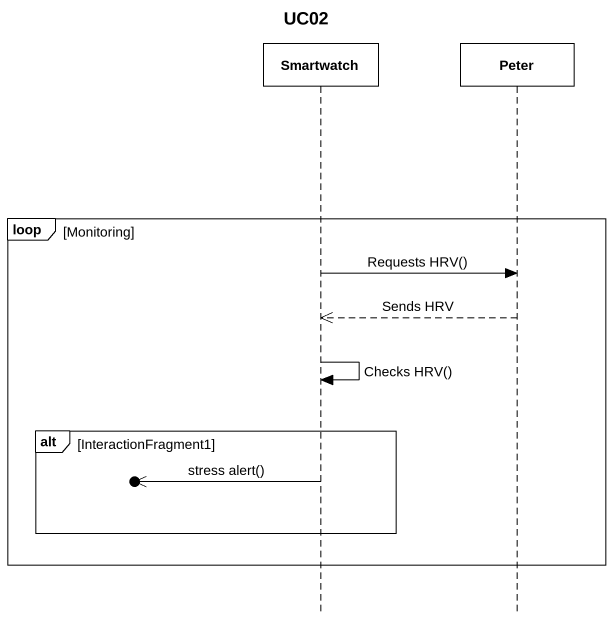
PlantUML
@startuml
title UC02
hide footbox
participant Smartwatch
participant Peter

loop Monitoring
  Smartwatch -> Peter : Requests HRV()
  Peter -->> Smartwatch : Sends HRV
  Smartwatch -> Smartwatch : Checks HRV()
  alt InteractionFragment1
    [o<<- Smartwatch : stress alert()
  end
end
@enduml
